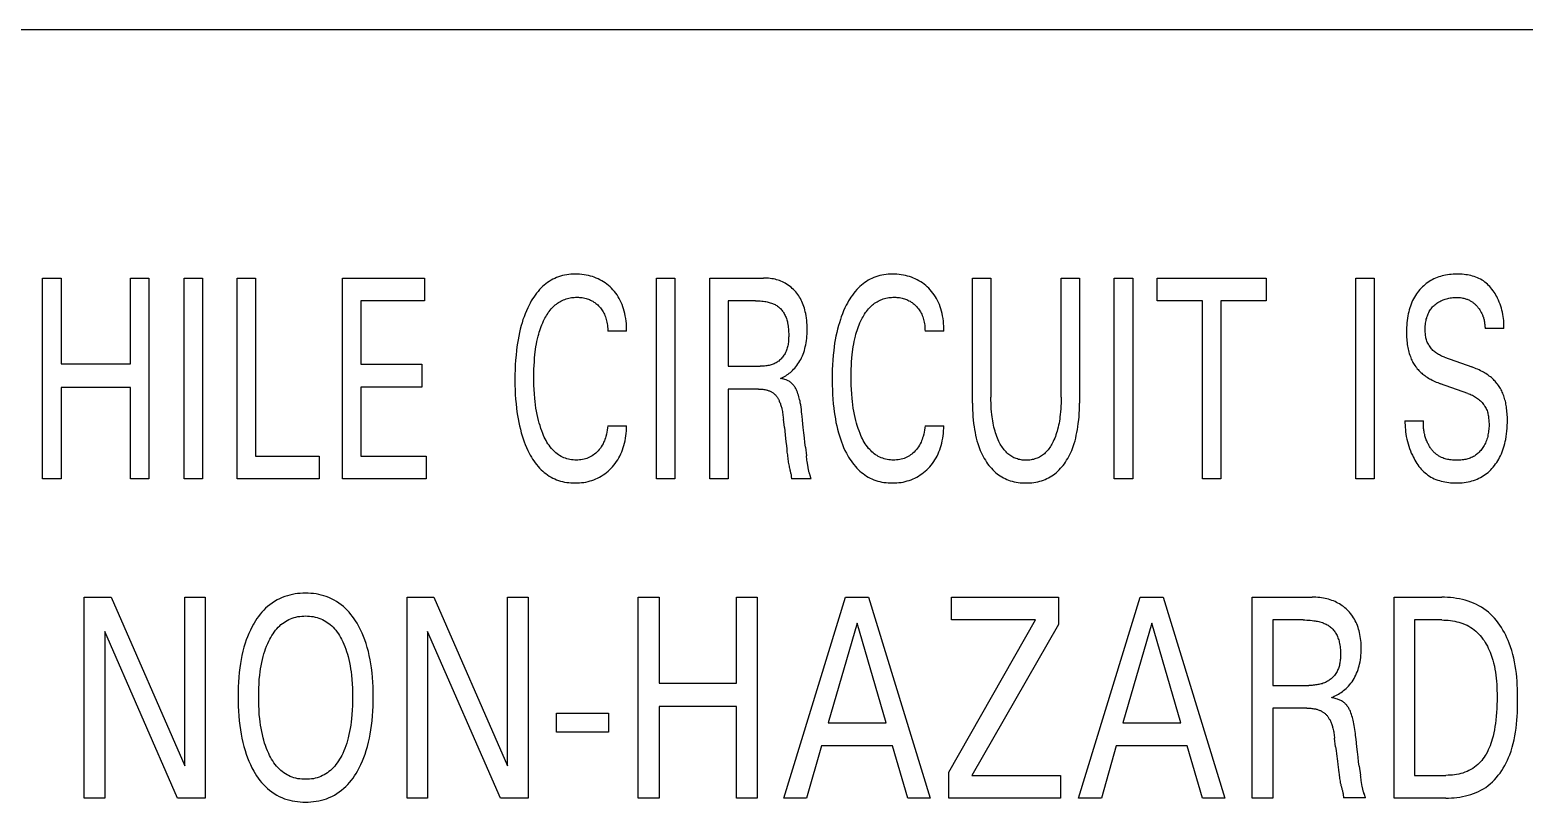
# Model space of a CAD drawing. Extents: x 0 to 420, y 0 to 297.
# Drawn here: x 175.11 to 187.74, y 223.99 to 230.53 of the extents above; entities that cross this region are included whole.
import ezdxf

# ---------------------------------------------------------------- set-up
doc = ezdxf.new("R2010")
doc.units = 0
doc.header["$LTSCALE"] = 23.1
doc.layers.add('10000_FRONT', color=7, linetype='CONTINUOUS')

msp = doc.modelspace()

# ---------------------------------------------------------------- linework, layer by layer
at = {"layer": '10000_FRONT', "color": 7, "linetype": 'CONTINUOUS'}
for p, q in [((194.189, 230.526), (89.189, 230.526)), ((175.215, 226.726), (175.215, 228.426)), ((175.215, 228.426), (175.371, 228.426)), ((175.371, 228.426), (175.371, 227.699)), ((175.958, 227.699), (175.958, 228.426)), ((175.958, 228.426), (176.113, 228.426)), ((176.113, 228.426), (176.113, 226.726)), ((176.411, 226.726), (176.411, 228.426)), ((176.411, 228.426), (176.567, 228.426)), ((176.567, 228.426), (176.567, 226.726)), ((176.861, 226.726), (176.861, 228.426)), ((176.861, 228.426), (177.016, 228.426)), ((177.016, 228.426), (177.016, 226.918)), ((177.749, 226.726), (177.749, 228.426)), ((177.749, 228.426), (178.443, 228.426)), ((178.443, 228.426), (178.443, 228.233)), ((180.404, 226.726), (180.404, 228.426)), ((180.404, 228.426), (180.56, 228.426)), ((180.56, 228.426), (180.56, 226.726)), ((180.855, 226.726), (180.855, 228.426)), ((180.855, 228.426), (181.309, 228.426)), ((183.077, 227.367), (183.077, 228.426)), ((183.077, 228.426), (183.232, 228.426)), ((183.232, 228.426), (183.232, 227.417)), ((183.826, 227.417), (183.826, 228.426)), ((183.826, 228.426), (183.981, 228.426)), ((183.981, 228.426), (183.981, 227.367)), ((184.275, 226.726), (184.275, 228.426)), ((184.275, 228.426), (184.431, 228.426)), ((184.431, 228.426), (184.431, 226.726)), ((184.638, 228.233), (184.638, 228.426)), ((184.638, 228.426), (185.558, 228.426)), ((185.558, 228.426), (185.558, 228.233)), ((186.317, 226.726), (186.317, 228.426)), ((186.317, 228.426), (186.473, 228.426)), ((186.473, 228.426), (186.473, 226.726)), ((177.904, 228.233), (177.904, 227.697)), ((178.443, 228.233), (177.904, 228.233)), ((181.011, 228.233), (181.011, 227.68)), ((181.241, 228.233), (181.011, 228.233)), ((185.02, 228.233), (184.638, 228.233)), ((185.02, 226.726), (185.02, 228.233)), ((185.176, 228.233), (185.176, 226.726)), ((185.558, 228.233), (185.176, 228.233)), ((180.152, 227.975), (179.992, 227.975)), ((182.834, 227.975), (182.675, 227.975)), ((187.568, 228), (187.41, 228)), ((175.371, 227.699), (175.958, 227.699)), ((177.904, 227.697), (178.422, 227.697)), ((178.422, 227.697), (178.422, 227.504)), ((181.011, 227.68), (181.282, 227.68)), ((187.068, 227.756), (187.297, 227.674)), ((187.263, 227.45), (187.034, 227.532)), ((175.371, 227.501), (175.371, 226.726)), ((175.958, 227.501), (175.371, 227.501)), ((175.958, 226.726), (175.958, 227.501)), ((177.904, 227.504), (177.904, 226.918)), ((178.422, 227.504), (177.904, 227.504)), ((181.011, 227.487), (181.011, 226.726)), ((181.268, 227.487), (181.011, 227.487)), ((179.992, 227.176), (180.152, 227.176)), ((181.486, 227.16), (181.478, 227.232)), ((182.675, 227.176), (182.834, 227.176)), ((186.732, 227.218), (186.889, 227.218)), ((177.016, 226.918), (177.554, 226.918)), ((177.554, 226.918), (177.554, 226.726)), ((177.904, 226.918), (178.457, 226.918)), ((178.457, 226.918), (178.457, 226.726)), ((181.664, 226.995), (181.673, 226.921)), ((181.687, 226.825), (181.679, 226.875)), ((175.371, 226.726), (175.215, 226.726)), ((176.113, 226.726), (175.958, 226.726)), ((176.567, 226.726), (176.411, 226.726)), ((177.554, 226.726), (176.861, 226.726)), ((178.457, 226.726), (177.749, 226.726)), ((180.56, 226.726), (180.404, 226.726)), ((181.011, 226.726), (180.855, 226.726)), ((181.711, 226.727), (181.545, 226.727)), ((184.431, 226.726), (184.275, 226.726)), ((185.176, 226.726), (185.02, 226.726)), ((186.473, 226.726), (186.317, 226.726)), ((175.567, 224.026), (175.567, 225.726)), ((175.567, 225.726), (175.794, 225.726)), ((175.794, 225.726), (176.416, 224.3)), ((176.416, 224.3), (176.416, 225.726)), ((176.416, 225.726), (176.59, 225.726)), ((176.59, 225.726), (176.59, 224.026)), ((178.297, 224.026), (178.297, 225.726)), ((178.297, 225.726), (178.523, 225.726)), ((178.523, 225.726), (179.146, 224.3)), ((179.146, 224.3), (179.146, 225.726)), ((179.146, 225.726), (179.32, 225.726)), ((179.32, 225.726), (179.32, 224.026)), ((180.251, 224.026), (180.251, 225.726)), ((180.251, 225.726), (180.426, 225.726)), ((180.426, 225.726), (180.426, 224.999)), ((181.082, 224.999), (181.082, 225.726)), ((181.082, 225.726), (181.257, 225.726)), ((181.257, 225.726), (181.257, 224.026)), ((181.481, 224.026), (182.004, 225.726)), ((182.004, 225.726), (182.196, 225.726)), ((182.196, 225.726), (182.719, 224.026)), ((182.898, 225.533), (182.898, 225.726)), ((182.898, 225.726), (183.804, 225.726)), ((183.804, 225.726), (183.804, 225.495)), ((183.972, 224.026), (184.495, 225.726)), ((184.495, 225.726), (184.687, 225.726)), ((184.687, 225.726), (185.21, 224.026)), ((185.441, 224.026), (185.441, 225.726)), ((185.441, 225.726), (185.948, 225.726)), ((186.64, 224.026), (186.64, 225.726)), ((186.64, 225.726), (187.044, 225.726)), ((182.101, 225.506), (181.857, 224.662)), ((182.346, 224.662), (182.101, 225.506)), ((182.877, 224.244), (183.61, 225.533)), ((183.61, 225.533), (182.898, 225.533)), ((183.804, 225.495), (183.072, 224.218)), ((184.592, 225.506), (184.348, 224.662)), ((184.837, 224.662), (184.592, 225.506)), ((185.615, 225.533), (185.615, 224.98)), ((185.873, 225.533), (185.615, 225.533)), ((186.814, 225.533), (186.814, 224.218)), ((187.044, 225.533), (186.814, 225.533)), ((175.74, 225.435), (175.74, 224.026)), ((176.356, 224.026), (175.74, 225.435)), ((178.47, 225.435), (178.47, 224.026)), ((179.085, 224.026), (178.47, 225.435)), ((180.426, 224.999), (181.082, 224.999)), ((185.615, 224.98), (185.919, 224.98)), ((179.559, 224.585), (179.559, 224.745)), ((179.559, 224.745), (179.998, 224.745)), ((179.998, 224.745), (179.998, 224.585)), ((180.426, 224.801), (180.426, 224.026)), ((181.082, 224.801), (180.426, 224.801)), ((181.082, 224.026), (181.082, 224.801)), ((185.615, 224.787), (185.615, 224.026)), ((185.902, 224.787), (185.615, 224.787)), ((181.857, 224.662), (182.346, 224.662)), ((184.348, 224.662), (184.837, 224.662)), ((179.998, 224.585), (179.559, 224.585)), ((186.146, 224.46), (186.138, 224.532)), ((181.801, 224.469), (181.674, 224.026)), ((182.401, 224.469), (181.801, 224.469)), ((182.529, 224.026), (182.401, 224.469)), ((184.292, 224.469), (184.166, 224.026)), ((184.892, 224.469), (184.292, 224.469)), ((185.02, 224.026), (184.892, 224.469)), ((182.877, 224.026), (182.877, 224.244)), ((186.161, 224.339), (186.165, 224.309)), ((186.346, 224.295), (186.356, 224.221)), ((183.072, 224.218), (183.821, 224.218)), ((183.821, 224.218), (183.821, 224.026)), ((186.814, 224.218), (187.079, 224.218)), ((175.74, 224.026), (175.567, 224.026)), ((176.59, 224.026), (176.356, 224.026)), ((178.47, 224.026), (178.297, 224.026)), ((179.32, 224.026), (179.085, 224.026)), ((180.426, 224.026), (180.251, 224.026)), ((181.257, 224.026), (181.082, 224.026)), ((181.674, 224.026), (181.481, 224.026)), ((182.719, 224.026), (182.529, 224.026)), ((183.821, 224.026), (182.877, 224.026)), ((184.166, 224.026), (183.972, 224.026)), ((185.21, 224.026), (185.02, 224.026)), ((185.615, 224.026), (185.441, 224.026)), ((186.398, 224.027), (186.213, 224.027)), ((187.078, 224.026), (186.64, 224.026))]:
    msp.add_line(p, q, dxfattribs=at)
for points in [[(180.152, 227.975), (180.152, 227.997), (180.151, 228.018), (180.15, 228.04), (180.148, 228.062), (180.145, 228.084), (180.141, 228.106), (180.137, 228.127), (180.132, 228.146), (180.127, 228.164), (180.121, 228.183), (180.114, 228.201), (180.107, 228.219), (180.099, 228.236), (180.09, 228.253), (180.081, 228.268), (180.071, 228.284), (180.06, 228.298), (180.049, 228.313), (180.037, 228.326), (180.025, 228.339), (180.012, 228.352), (179.999, 228.364), (179.985, 228.374), (179.971, 228.385), (179.957, 228.394), (179.942, 228.403), (179.927, 228.412), (179.911, 228.419), (179.895, 228.426), (179.879, 228.433), (179.863, 228.438), (179.846, 228.443), (179.829, 228.447), (179.81, 228.451), (179.792, 228.454), (179.773, 228.457), (179.755, 228.458), (179.736, 228.459), (179.717, 228.459), (179.699, 228.459), (179.681, 228.458), (179.664, 228.456), (179.646, 228.454), (179.628, 228.45), (179.611, 228.447), (179.593, 228.442), (179.576, 228.436), (179.56, 228.43), (179.544, 228.423), (179.528, 228.415), (179.513, 228.407), (179.498, 228.398), (179.483, 228.388), (179.469, 228.377), (179.456, 228.366), (179.442, 228.355), (179.43, 228.343), (179.416, 228.328), (179.403, 228.313), (179.39, 228.298), (179.379, 228.282), (179.367, 228.265), (179.357, 228.249), (179.346, 228.232), (179.337, 228.214), (179.327, 228.197), (179.316, 228.173), (179.305, 228.148), (179.295, 228.124), (179.285, 228.099), (179.276, 228.074), (179.268, 228.048), (179.261, 228.023), (179.253, 227.993), (179.246, 227.964), (179.24, 227.934), (179.234, 227.904), (179.229, 227.874), (179.225, 227.844), (179.221, 227.813), (179.217, 227.772), (179.213, 227.732), (179.211, 227.691), (179.209, 227.65), (179.208, 227.609), (179.208, 227.568), (179.208, 227.519)], [(181.453, 227.576), (181.465, 227.581), (181.476, 227.587), (181.486, 227.593), (181.497, 227.599), (181.507, 227.606), (181.518, 227.613), (181.527, 227.62), (181.537, 227.628), (181.546, 227.636), (181.555, 227.645), (181.564, 227.654), (181.573, 227.663), (181.583, 227.674), (181.592, 227.686), (181.601, 227.699), (181.609, 227.712), (181.617, 227.725), (181.625, 227.738), (181.632, 227.752), (181.638, 227.767), (181.644, 227.782), (181.65, 227.797), (181.655, 227.813), (181.659, 227.829), (181.663, 227.844), (181.667, 227.86), (181.67, 227.879), (181.673, 227.897), (181.675, 227.915), (181.677, 227.934), (181.678, 227.952), (181.678, 227.971), (181.679, 227.989), (181.678, 228.009), (181.678, 228.029), (181.676, 228.049), (181.675, 228.068), (181.672, 228.088), (181.669, 228.107), (181.666, 228.127), (181.663, 228.141), (181.659, 228.156), (181.655, 228.17), (181.65, 228.184), (181.646, 228.198), (181.64, 228.212), (181.634, 228.226), (181.628, 228.239), (181.621, 228.252), (181.614, 228.263), (181.607, 228.275), (181.599, 228.286), (181.591, 228.297), (181.582, 228.308), (181.573, 228.318), (181.564, 228.328), (181.553, 228.338), (181.542, 228.348), (181.53, 228.358), (181.518, 228.366), (181.505, 228.375), (181.492, 228.382), (181.481, 228.388), (181.469, 228.394), (181.457, 228.399), (181.445, 228.404), (181.432, 228.408), (181.42, 228.411), (181.407, 228.415), (181.393, 228.418), (181.379, 228.42), (181.365, 228.422), (181.351, 228.424), (181.337, 228.425), (181.323, 228.425), (181.309, 228.426)], [(182.834, 227.975), (182.834, 227.997), (182.833, 228.018), (182.832, 228.04), (182.83, 228.062), (182.827, 228.084), (182.823, 228.106), (182.819, 228.127), (182.814, 228.146), (182.809, 228.164), (182.803, 228.183), (182.796, 228.201), (182.789, 228.219), (182.781, 228.236), (182.772, 228.253), (182.763, 228.268), (182.753, 228.284), (182.742, 228.298), (182.731, 228.313), (182.719, 228.326), (182.707, 228.339), (182.694, 228.352), (182.681, 228.364), (182.667, 228.374), (182.654, 228.385), (182.639, 228.394), (182.624, 228.403), (182.609, 228.412), (182.593, 228.419), (182.577, 228.426), (182.561, 228.433), (182.545, 228.438), (182.528, 228.443), (182.511, 228.447), (182.493, 228.451), (182.474, 228.454), (182.456, 228.457), (182.437, 228.458), (182.418, 228.459), (182.399, 228.459), (182.381, 228.459), (182.364, 228.458), (182.346, 228.456), (182.328, 228.454), (182.31, 228.45), (182.293, 228.447), (182.276, 228.442), (182.259, 228.436), (182.242, 228.43), (182.226, 228.423), (182.21, 228.415), (182.195, 228.407), (182.18, 228.398), (182.165, 228.388), (182.151, 228.377), (182.138, 228.366), (182.125, 228.355), (182.112, 228.343), (182.098, 228.328), (182.085, 228.313), (182.073, 228.298), (182.061, 228.282), (182.049, 228.265), (182.039, 228.249), (182.028, 228.232), (182.019, 228.214), (182.009, 228.197), (181.998, 228.173), (181.987, 228.148), (181.977, 228.124), (181.967, 228.099), (181.959, 228.074), (181.951, 228.048), (181.943, 228.023), (181.935, 227.993), (181.928, 227.964), (181.922, 227.934), (181.916, 227.904), (181.911, 227.874), (181.907, 227.844), (181.903, 227.813), (181.899, 227.772), (181.896, 227.732), (181.893, 227.691), (181.891, 227.65), (181.89, 227.609), (181.89, 227.568), (181.89, 227.519)], [(187.568, 228), (187.569, 228.016), (187.569, 228.033), (187.568, 228.05), (187.567, 228.067), (187.565, 228.084), (187.563, 228.101), (187.56, 228.118), (187.557, 228.136), (187.552, 228.153), (187.548, 228.171), (187.542, 228.188), (187.537, 228.205), (187.53, 228.222), (187.523, 228.239), (187.515, 228.255), (187.509, 228.269), (187.501, 228.282), (187.494, 228.295), (187.486, 228.307), (187.477, 228.319), (187.468, 228.331), (187.459, 228.342), (187.45, 228.353), (187.44, 228.364), (187.429, 228.374), (187.418, 228.383), (187.407, 228.392), (187.396, 228.401), (187.384, 228.408), (187.371, 228.415), (187.358, 228.422), (187.345, 228.428), (187.332, 228.433), (187.318, 228.438), (187.304, 228.442), (187.29, 228.446), (187.275, 228.449), (187.261, 228.452), (187.246, 228.454), (187.232, 228.456), (187.217, 228.458), (187.202, 228.458), (187.187, 228.459), (187.173, 228.459), (187.156, 228.459), (187.14, 228.458), (187.124, 228.457), (187.108, 228.456), (187.092, 228.453), (187.076, 228.451), (187.061, 228.447), (187.046, 228.444), (187.032, 228.44), (187.018, 228.435), (187.004, 228.43), (186.99, 228.424), (186.976, 228.418), (186.963, 228.411), (186.95, 228.404), (186.937, 228.396), (186.925, 228.388), (186.913, 228.379), (186.902, 228.37), (186.891, 228.361), (186.88, 228.351), (186.869, 228.34), (186.858, 228.328), (186.848, 228.316), (186.838, 228.304), (186.829, 228.291), (186.821, 228.278), (186.812, 228.265), (186.805, 228.251), (186.797, 228.236), (186.79, 228.221), (186.784, 228.205), (186.778, 228.189), (186.773, 228.173), (186.768, 228.157), (186.764, 228.14), (186.76, 228.124), (186.756, 228.105), (186.753, 228.085), (186.75, 228.066), (186.748, 228.047), (186.747, 228.027), (186.746, 228.008), (186.745, 227.988), (186.745, 227.969)], [(179.377, 227.778), (179.379, 227.8), (179.382, 227.823), (179.386, 227.845), (179.39, 227.868), (179.394, 227.89), (179.399, 227.912), (179.404, 227.934), (179.409, 227.95), (179.413, 227.967), (179.419, 227.983), (179.424, 227.999), (179.43, 228.016), (179.436, 228.031), (179.443, 228.047), (179.45, 228.063), (179.456, 228.075), (179.462, 228.087), (179.468, 228.099), (179.475, 228.11), (179.482, 228.121), (179.49, 228.133), (179.498, 228.143), (179.506, 228.154), (179.514, 228.164), (179.523, 228.174), (179.532, 228.182), (179.54, 228.19), (179.549, 228.198), (179.558, 228.205), (179.567, 228.212), (179.577, 228.219), (179.587, 228.225), (179.597, 228.231), (179.607, 228.236), (179.618, 228.241), (179.629, 228.245), (179.64, 228.249), (179.651, 228.252), (179.663, 228.255), (179.674, 228.258), (179.686, 228.26), (179.698, 228.261), (179.71, 228.262), (179.721, 228.263), (179.733, 228.263), (179.744, 228.263), (179.755, 228.262), (179.766, 228.261), (179.777, 228.26), (179.788, 228.258), (179.799, 228.256), (179.809, 228.253), (179.819, 228.25), (179.829, 228.247), (179.838, 228.243), (179.848, 228.239), (179.857, 228.234), (179.866, 228.229), (179.875, 228.223), (179.884, 228.218), (179.892, 228.211), (179.9, 228.205), (179.908, 228.198), (179.915, 228.19), (179.923, 228.182), (179.93, 228.174), (179.937, 228.166), (179.943, 228.157), (179.949, 228.148), (179.955, 228.139), (179.96, 228.129), (179.965, 228.119), (179.969, 228.108), (179.973, 228.097), (179.977, 228.087), (179.98, 228.076), (179.983, 228.065), (179.986, 228.052), (179.988, 228.039), (179.99, 228.026), (179.991, 228.013), (179.992, 228), (179.992, 227.988), (179.992, 227.975)], [(181.241, 228.233), (181.254, 228.233), (181.268, 228.232), (181.281, 228.232), (181.294, 228.23), (181.307, 228.229), (181.32, 228.227), (181.33, 228.226), (181.339, 228.224), (181.348, 228.222), (181.358, 228.22), (181.367, 228.217), (181.376, 228.214), (181.385, 228.211), (181.392, 228.208), (181.4, 228.204), (181.407, 228.201), (181.414, 228.197), (181.421, 228.193), (181.428, 228.188), (181.435, 228.183), (181.441, 228.178), (181.448, 228.172), (181.454, 228.167), (181.459, 228.16), (181.465, 228.154), (181.47, 228.147), (181.475, 228.14), (181.479, 228.133), (181.484, 228.126), (181.488, 228.118), (181.492, 228.109), (181.496, 228.1), (181.5, 228.092), (181.503, 228.083), (181.506, 228.073), (181.509, 228.064), (181.511, 228.055), (181.513, 228.046), (181.515, 228.033), (181.518, 228.02), (181.519, 228.007), (181.521, 227.995), (181.522, 227.982), (181.522, 227.969), (181.523, 227.956), (181.523, 227.942), (181.523, 227.932), (181.522, 227.922), (181.522, 227.912), (181.522, 227.902), (181.521, 227.892), (181.52, 227.882), (181.518, 227.872), (181.517, 227.863), (181.515, 227.853), (181.513, 227.843), (181.51, 227.834), (181.507, 227.824), (181.504, 227.815), (181.5, 227.806), (181.496, 227.796), (181.492, 227.788), (181.487, 227.78), (181.482, 227.772), (181.477, 227.765), (181.471, 227.757), (181.465, 227.75), (181.459, 227.743), (181.453, 227.737), (181.446, 227.73), (181.439, 227.724), (181.431, 227.719), (181.424, 227.714), (181.416, 227.709), (181.408, 227.705), (181.4, 227.701), (181.391, 227.697), (181.382, 227.694), (181.374, 227.691), (181.365, 227.689), (181.356, 227.687), (181.347, 227.685), (181.337, 227.683), (181.328, 227.682), (181.319, 227.681), (181.31, 227.681), (181.301, 227.68), (181.291, 227.68), (181.282, 227.68)], [(182.059, 227.778), (182.062, 227.8), (182.065, 227.823), (182.068, 227.845), (182.072, 227.868), (182.076, 227.89), (182.081, 227.912), (182.086, 227.934), (182.091, 227.95), (182.096, 227.967), (182.101, 227.983), (182.106, 227.999), (182.112, 228.016), (182.118, 228.031), (182.125, 228.047), (182.132, 228.063), (182.138, 228.075), (182.144, 228.087), (182.151, 228.099), (182.157, 228.11), (182.164, 228.121), (182.172, 228.133), (182.18, 228.143), (182.188, 228.154), (182.197, 228.164), (182.206, 228.174), (182.214, 228.182), (182.222, 228.19), (182.231, 228.198), (182.24, 228.205), (182.249, 228.212), (182.259, 228.219), (182.269, 228.225), (182.279, 228.231), (182.289, 228.236), (182.3, 228.241), (182.311, 228.245), (182.322, 228.249), (182.333, 228.252), (182.345, 228.255), (182.357, 228.258), (182.368, 228.26), (182.38, 228.261), (182.392, 228.262), (182.404, 228.263), (182.415, 228.263), (182.427, 228.263), (182.438, 228.262), (182.449, 228.261), (182.459, 228.26), (182.47, 228.258), (182.481, 228.256), (182.491, 228.253), (182.501, 228.25), (182.511, 228.247), (182.521, 228.243), (182.53, 228.239), (182.539, 228.234), (182.548, 228.229), (182.557, 228.223), (182.566, 228.218), (182.574, 228.211), (182.582, 228.205), (182.59, 228.198), (182.598, 228.19), (182.605, 228.182), (182.612, 228.174), (182.619, 228.166), (182.625, 228.157), (182.631, 228.148), (182.637, 228.139), (182.642, 228.129), (182.647, 228.119), (182.652, 228.108), (182.656, 228.097), (182.659, 228.087), (182.662, 228.076), (182.665, 228.065), (182.668, 228.052), (182.67, 228.039), (182.672, 228.026), (182.673, 228.013), (182.674, 228), (182.674, 227.988), (182.675, 227.975)], [(187.068, 227.756), (187.059, 227.759), (187.05, 227.763), (187.041, 227.766), (187.032, 227.771), (187.024, 227.775), (187.015, 227.78), (187.007, 227.785), (186.999, 227.79), (186.991, 227.795), (186.984, 227.801), (186.976, 227.807), (186.969, 227.814), (186.963, 227.821), (186.956, 227.828), (186.95, 227.835), (186.945, 227.843), (186.939, 227.851), (186.934, 227.859), (186.93, 227.867), (186.925, 227.876), (186.921, 227.884), (186.918, 227.893), (186.915, 227.902), (186.912, 227.911), (186.91, 227.92), (186.908, 227.929), (186.907, 227.939), (186.906, 227.948), (186.905, 227.957), (186.904, 227.967), (186.903, 227.976), (186.903, 227.986), (186.903, 227.997), (186.904, 228.009), (186.904, 228.02), (186.905, 228.032), (186.907, 228.043), (186.908, 228.055), (186.911, 228.066), (186.913, 228.077), (186.916, 228.087), (186.918, 228.096), (186.922, 228.106), (186.925, 228.115), (186.929, 228.124), (186.933, 228.133), (186.938, 228.142), (186.943, 228.151), (186.948, 228.159), (186.954, 228.166), (186.959, 228.174), (186.965, 228.181), (186.972, 228.187), (186.979, 228.194), (186.986, 228.2), (186.993, 228.206), (187.001, 228.212), (187.009, 228.218), (187.017, 228.223), (187.026, 228.228), (187.035, 228.233), (187.044, 228.237), (187.054, 228.241), (187.063, 228.245), (187.073, 228.248), (187.084, 228.251), (187.094, 228.253), (187.104, 228.256), (187.115, 228.258), (187.127, 228.259), (187.138, 228.26), (187.15, 228.261), (187.161, 228.262), (187.173, 228.262), (187.183, 228.261), (187.192, 228.261), (187.202, 228.26), (187.212, 228.259), (187.221, 228.257), (187.231, 228.255), (187.238, 228.253), (187.245, 228.251), (187.253, 228.248)], [(187.253, 228.248), (187.259, 228.246), (187.265, 228.243), (187.271, 228.241), (187.277, 228.238), (187.283, 228.234), (187.289, 228.231), (187.294, 228.228), (187.3, 228.224), (187.305, 228.221), (187.31, 228.217), (187.315, 228.213), (187.32, 228.209), (187.325, 228.205), (187.329, 228.2), (187.334, 228.195), (187.339, 228.19), (187.344, 228.185), (187.348, 228.18), (187.352, 228.175), (187.357, 228.169), (187.361, 228.164), (187.364, 228.158), (187.368, 228.152), (187.372, 228.146), (187.375, 228.14), (187.378, 228.134), (187.382, 228.127), (187.385, 228.121), (187.387, 228.114), (187.39, 228.107), (187.392, 228.101), (187.395, 228.094), (187.397, 228.087), (187.399, 228.08), (187.401, 228.072), (187.402, 228.064), (187.404, 228.056), (187.405, 228.048), (187.406, 228.04), (187.408, 228.032), (187.408, 228.024), (187.409, 228.016), (187.41, 228.008), (187.41, 228)], [(186.745, 227.969), (186.745, 227.954), (186.746, 227.939), (186.746, 227.924), (186.747, 227.909), (186.748, 227.895), (186.75, 227.88), (186.752, 227.865), (186.754, 227.85), (186.757, 227.837), (186.759, 227.825), (186.762, 227.812), (186.766, 227.799), (186.769, 227.787), (186.773, 227.774), (186.778, 227.762), (186.782, 227.75), (186.786, 227.74), (186.791, 227.731), (186.795, 227.721), (186.8, 227.712), (186.805, 227.703), (186.811, 227.694), (186.817, 227.685), (186.823, 227.676), (186.829, 227.668), (186.836, 227.659), (186.843, 227.651), (186.85, 227.643), (186.858, 227.636), (186.866, 227.628), (186.874, 227.621), (186.882, 227.614), (186.891, 227.607), (186.9, 227.6), (186.91, 227.593), (186.92, 227.587), (186.93, 227.58), (186.94, 227.574), (186.95, 227.569), (186.962, 227.563), (186.973, 227.557), (186.985, 227.551), (186.997, 227.546), (187.009, 227.541), (187.022, 227.536), (187.034, 227.532)], [(179.992, 227.176), (179.991, 227.158), (179.988, 227.14), (179.985, 227.122), (179.981, 227.104), (179.977, 227.086), (179.973, 227.073), (179.969, 227.06), (179.964, 227.048), (179.958, 227.036), (179.953, 227.024), (179.946, 227.012), (179.938, 226.999), (179.93, 226.987), (179.921, 226.975), (179.911, 226.964), (179.9, 226.953), (179.891, 226.945), (179.881, 226.937), (179.871, 226.929), (179.861, 226.922), (179.85, 226.916), (179.839, 226.91), (179.827, 226.905), (179.816, 226.9), (179.804, 226.897), (179.792, 226.893), (179.779, 226.89), (179.766, 226.888), (179.753, 226.887), (179.739, 226.886), (179.726, 226.886), (179.713, 226.886), (179.699, 226.887), (179.686, 226.889), (179.673, 226.891), (179.66, 226.893), (179.647, 226.897), (179.635, 226.901), (179.622, 226.905), (179.61, 226.911), (179.598, 226.917), (179.586, 226.924), (179.575, 226.931), (179.564, 226.939), (179.554, 226.947), (179.544, 226.956), (179.534, 226.966), (179.525, 226.975), (179.516, 226.985), (179.506, 226.998), (179.496, 227.011), (179.487, 227.024), (179.479, 227.038), (179.471, 227.052), (179.464, 227.066), (179.456, 227.08), (179.45, 227.095), (179.444, 227.11), (179.435, 227.132), (179.427, 227.154), (179.42, 227.177), (179.413, 227.199), (179.407, 227.222), (179.401, 227.245), (179.396, 227.272), (179.391, 227.299), (179.386, 227.326), (179.382, 227.353), (179.379, 227.38), (179.376, 227.407), (179.373, 227.445), (179.371, 227.482), (179.369, 227.52), (179.368, 227.558), (179.368, 227.595), (179.368, 227.626), (179.369, 227.656), (179.37, 227.687), (179.372, 227.717), (179.374, 227.748), (179.377, 227.778)], [(182.675, 227.176), (182.673, 227.158), (182.67, 227.14), (182.667, 227.122), (182.664, 227.104), (182.659, 227.086), (182.655, 227.073), (182.651, 227.06), (182.646, 227.048), (182.641, 227.036), (182.635, 227.024), (182.628, 227.012), (182.62, 226.999), (182.612, 226.987), (182.603, 226.975), (182.593, 226.964), (182.583, 226.953), (182.573, 226.945), (182.563, 226.937), (182.553, 226.929), (182.543, 226.922), (182.532, 226.916), (182.521, 226.91), (182.509, 226.905), (182.498, 226.9), (182.486, 226.897), (182.474, 226.893), (182.461, 226.89), (182.448, 226.888), (182.435, 226.887), (182.421, 226.886), (182.408, 226.886), (182.395, 226.886), (182.382, 226.887), (182.368, 226.889), (182.355, 226.891), (182.342, 226.893), (182.329, 226.897), (182.317, 226.901), (182.304, 226.905), (182.292, 226.911), (182.28, 226.917), (182.269, 226.924), (182.257, 226.931), (182.246, 226.939), (182.236, 226.947), (182.226, 226.956), (182.216, 226.966), (182.207, 226.975), (182.198, 226.985), (182.188, 226.998), (182.178, 227.011), (182.169, 227.024), (182.161, 227.038), (182.153, 227.052), (182.146, 227.066), (182.139, 227.08), (182.132, 227.095), (182.126, 227.11), (182.117, 227.132), (182.109, 227.154), (182.102, 227.177), (182.095, 227.199), (182.089, 227.222), (182.084, 227.245), (182.078, 227.272), (182.073, 227.299), (182.068, 227.326), (182.064, 227.353), (182.061, 227.38), (182.058, 227.407), (182.055, 227.445), (182.053, 227.482), (182.051, 227.52), (182.05, 227.558), (182.05, 227.595), (182.05, 227.626), (182.051, 227.656), (182.052, 227.687), (182.054, 227.717), (182.056, 227.748), (182.059, 227.778)], [(187.598, 227.251), (187.597, 227.265), (187.596, 227.279), (187.595, 227.293), (187.594, 227.307), (187.592, 227.321), (187.59, 227.335), (187.588, 227.348), (187.586, 227.36), (187.584, 227.372), (187.581, 227.383), (187.578, 227.395), (187.575, 227.406), (187.571, 227.418), (187.567, 227.429), (187.563, 227.44), (187.559, 227.451), (187.554, 227.461), (187.55, 227.471), (187.545, 227.481), (187.54, 227.49), (187.534, 227.5), (187.528, 227.509), (187.522, 227.518), (187.516, 227.527), (187.509, 227.535), (187.502, 227.544), (187.495, 227.552), (187.487, 227.56), (187.48, 227.568), (187.472, 227.575), (187.463, 227.583), (187.455, 227.59), (187.445, 227.597), (187.436, 227.604), (187.426, 227.611), (187.416, 227.618), (187.405, 227.624), (187.395, 227.63), (187.384, 227.636), (187.372, 227.642), (187.36, 227.648), (187.347, 227.654), (187.335, 227.659), (187.322, 227.664), (187.31, 227.669), (187.297, 227.674)], [(179.208, 227.519), (179.209, 227.48), (179.211, 227.441), (179.214, 227.402), (179.217, 227.363), (179.221, 227.324), (179.225, 227.294), (179.229, 227.264), (179.234, 227.234), (179.24, 227.204), (179.246, 227.175), (179.254, 227.146), (179.261, 227.116), (179.269, 227.091), (179.277, 227.066), (179.286, 227.041), (179.295, 227.017), (179.305, 226.992), (179.316, 226.968), (179.328, 226.945), (179.337, 226.928), (179.347, 226.911), (179.357, 226.894), (179.368, 226.878), (179.379, 226.863), (179.391, 226.847), (179.404, 226.832), (179.417, 226.818), (179.43, 226.804), (179.443, 226.793), (179.456, 226.781), (179.47, 226.771), (179.484, 226.761), (179.498, 226.751), (179.513, 226.742), (179.528, 226.734), (179.544, 226.727), (179.56, 226.72), (179.577, 226.714), (179.594, 226.708), (179.611, 226.704), (179.628, 226.7), (179.646, 226.697), (179.664, 226.695), (179.681, 226.693), (179.699, 226.692), (179.717, 226.692), (179.736, 226.692), (179.754, 226.693), (179.772, 226.695), (179.79, 226.697), (179.808, 226.7), (179.826, 226.704), (179.843, 226.709), (179.859, 226.714), (179.876, 226.72), (179.892, 226.726), (179.907, 226.734), (179.923, 226.742), (179.938, 226.75), (179.953, 226.76), (179.967, 226.77), (179.981, 226.781), (179.995, 226.792), (180.008, 226.804), (180.021, 226.817), (180.033, 226.83), (180.045, 226.844), (180.056, 226.858), (180.067, 226.873), (180.077, 226.888), (180.086, 226.904), (180.095, 226.92), (180.103, 226.938), (180.111, 226.955), (180.118, 226.973), (180.124, 226.991), (180.129, 227.009), (180.134, 227.028), (180.139, 227.049), (180.143, 227.07), (180.146, 227.091), (180.148, 227.112), (180.15, 227.134), (180.152, 227.155), (180.152, 227.176)], [(181.646, 227.16), (181.64, 227.224), (181.637, 227.256), (181.634, 227.275), (181.632, 227.294), (181.63, 227.314), (181.627, 227.333), (181.624, 227.352), (181.62, 227.371), (181.618, 227.384), (181.615, 227.397), (181.612, 227.409), (181.609, 227.422), (181.605, 227.434), (181.601, 227.446), (181.597, 227.459), (181.594, 227.466), (181.591, 227.472), (181.588, 227.479), (181.585, 227.486), (181.582, 227.492), (181.578, 227.499), (181.574, 227.505), (181.57, 227.511), (181.566, 227.517), (181.56, 227.523), (181.555, 227.529), (181.549, 227.534), (181.543, 227.539), (181.537, 227.544), (181.531, 227.548), (181.525, 227.552), (181.519, 227.555), (181.513, 227.558), (181.506, 227.561), (181.5, 227.564), (181.49, 227.567), (181.481, 227.57), (181.472, 227.572), (181.463, 227.574), (181.453, 227.576)], [(181.89, 227.519), (181.892, 227.48), (181.893, 227.441), (181.896, 227.402), (181.899, 227.363), (181.903, 227.324), (181.907, 227.294), (181.912, 227.264), (181.917, 227.234), (181.922, 227.204), (181.929, 227.175), (181.936, 227.146), (181.943, 227.116), (181.951, 227.091), (181.959, 227.066), (181.968, 227.041), (181.977, 227.017), (181.987, 226.992), (181.998, 226.968), (182.01, 226.945), (182.019, 226.928), (182.029, 226.911), (182.039, 226.894), (182.05, 226.878), (182.061, 226.863), (182.073, 226.847), (182.086, 226.832), (182.099, 226.818), (182.112, 226.804), (182.125, 226.793), (182.138, 226.781), (182.152, 226.771), (182.166, 226.761), (182.18, 226.751), (182.195, 226.742), (182.211, 226.734), (182.226, 226.727), (182.242, 226.72), (182.259, 226.714), (182.276, 226.708), (182.293, 226.704), (182.31, 226.7), (182.328, 226.697), (182.346, 226.695), (182.364, 226.693), (182.381, 226.692), (182.399, 226.692), (182.418, 226.692), (182.436, 226.693), (182.454, 226.695), (182.472, 226.697), (182.49, 226.7), (182.508, 226.704), (182.525, 226.709), (182.541, 226.714), (182.558, 226.72), (182.574, 226.726), (182.589, 226.734), (182.605, 226.742), (182.62, 226.75), (182.635, 226.76), (182.649, 226.77), (182.663, 226.781), (182.677, 226.792), (182.69, 226.804), (182.703, 226.817), (182.715, 226.83), (182.727, 226.844), (182.738, 226.858), (182.749, 226.873), (182.759, 226.888), (182.768, 226.904), (182.777, 226.92), (182.785, 226.938), (182.793, 226.955), (182.8, 226.973), (182.806, 226.991), (182.811, 227.009), (182.816, 227.028), (182.821, 227.049), (182.825, 227.07), (182.828, 227.091), (182.831, 227.112), (182.832, 227.134), (182.834, 227.155), (182.834, 227.176)], [(181.268, 227.487), (181.275, 227.487), (181.283, 227.487), (181.29, 227.486), (181.298, 227.486), (181.305, 227.485), (181.313, 227.484), (181.32, 227.482), (181.328, 227.481), (181.333, 227.48), (181.339, 227.478), (181.344, 227.477), (181.35, 227.475), (181.355, 227.473), (181.361, 227.471), (181.366, 227.468), (181.371, 227.466), (181.376, 227.463), (181.381, 227.46), (181.386, 227.457), (181.39, 227.454), (181.394, 227.451), (181.398, 227.448), (181.403, 227.444), (181.406, 227.441), (181.41, 227.437), (181.414, 227.433), (181.417, 227.428), (181.421, 227.424), (181.424, 227.419), (181.427, 227.415), (181.43, 227.41), (181.433, 227.405), (181.436, 227.4), (181.438, 227.395), (181.441, 227.39), (181.443, 227.385), (181.446, 227.377), (181.449, 227.37), (181.452, 227.363), (181.454, 227.355), (181.457, 227.348), (181.459, 227.34), (181.461, 227.333), (181.463, 227.325), (181.465, 227.318), (181.467, 227.307), (181.469, 227.296), (181.471, 227.286), (181.473, 227.275), (181.474, 227.264), (181.476, 227.253), (181.477, 227.242), (181.478, 227.232)], [(183.826, 227.417), (183.825, 227.393), (183.825, 227.368), (183.824, 227.343), (183.822, 227.319), (183.82, 227.294), (183.818, 227.27), (183.816, 227.252), (183.814, 227.234), (183.811, 227.216), (183.808, 227.198), (183.804, 227.18), (183.8, 227.163), (183.796, 227.145), (183.792, 227.13), (183.787, 227.115), (183.782, 227.1), (183.777, 227.086), (183.771, 227.071), (183.765, 227.057), (183.759, 227.042), (183.753, 227.032), (183.748, 227.021), (183.742, 227.011), (183.736, 227.001), (183.729, 226.991), (183.722, 226.982), (183.715, 226.972), (183.707, 226.963), (183.699, 226.955), (183.692, 226.947), (183.684, 226.94), (183.676, 226.934), (183.668, 226.928), (183.659, 226.922), (183.651, 226.916), (183.642, 226.911), (183.632, 226.906), (183.623, 226.902), (183.613, 226.898), (183.603, 226.895), (183.593, 226.892), (183.582, 226.89), (183.572, 226.888), (183.561, 226.886), (183.551, 226.885), (183.54, 226.885), (183.529, 226.885), (183.519, 226.885), (183.508, 226.885), (183.497, 226.886), (183.487, 226.888), (183.476, 226.89), (183.466, 226.892), (183.456, 226.895), (183.446, 226.898), (183.436, 226.902), (183.427, 226.906), (183.417, 226.911), (183.408, 226.916), (183.4, 226.922), (183.391, 226.928), (183.383, 226.934), (183.375, 226.94), (183.367, 226.947), (183.36, 226.955), (183.352, 226.963), (183.344, 226.972), (183.337, 226.982), (183.33, 226.991), (183.323, 227.001), (183.317, 227.011), (183.311, 227.021), (183.305, 227.032), (183.3, 227.042), (183.293, 227.057), (183.287, 227.071), (183.281, 227.086), (183.276, 227.101), (183.271, 227.115), (183.267, 227.13), (183.262, 227.146), (183.258, 227.163), (183.254, 227.181), (183.25, 227.199), (183.247, 227.217), (183.244, 227.235), (183.242, 227.253), (183.24, 227.271), (183.237, 227.295), (183.235, 227.319), (183.234, 227.344), (183.233, 227.368), (183.232, 227.393), (183.232, 227.417)], [(187.263, 227.45), (187.273, 227.446), (187.283, 227.442), (187.292, 227.438), (187.302, 227.434), (187.311, 227.429), (187.32, 227.424), (187.329, 227.419), (187.338, 227.413), (187.346, 227.407), (187.355, 227.401), (187.363, 227.394), (187.37, 227.388), (187.377, 227.38), (187.384, 227.373), (187.391, 227.365), (187.397, 227.357), (187.403, 227.349), (187.409, 227.34), (187.414, 227.332), (187.418, 227.323), (187.422, 227.314), (187.426, 227.305), (187.429, 227.295), (187.432, 227.286), (187.434, 227.276), (187.436, 227.267), (187.438, 227.257), (187.439, 227.247), (187.44, 227.237), (187.441, 227.227), (187.442, 227.217), (187.442, 227.207), (187.443, 227.195), (187.443, 227.183), (187.443, 227.17), (187.442, 227.158), (187.441, 227.146), (187.44, 227.134), (187.438, 227.122), (187.437, 227.11), (187.434, 227.098), (187.432, 227.086), (187.429, 227.074), (187.425, 227.062), (187.421, 227.051), (187.417, 227.039), (187.412, 227.028), (187.407, 227.019), (187.402, 227.01), (187.397, 227.001), (187.391, 226.992), (187.386, 226.984), (187.379, 226.975), (187.373, 226.967), (187.366, 226.96), (187.359, 226.952), (187.352, 226.945), (187.344, 226.938), (187.336, 226.932), (187.328, 226.926), (187.319, 226.92), (187.311, 226.916), (187.302, 226.911), (187.293, 226.907), (187.284, 226.903), (187.275, 226.9), (187.265, 226.897), (187.256, 226.894), (187.246, 226.892), (187.236, 226.89), (187.226, 226.888), (187.216, 226.887), (187.206, 226.886), (187.196, 226.885), (187.186, 226.885), (187.176, 226.885), (187.165, 226.885), (187.155, 226.885), (187.144, 226.885), (187.133, 226.886), (187.123, 226.887), (187.112, 226.888), (187.102, 226.89), (187.092, 226.892), (187.081, 226.894), (187.071, 226.897), (187.061, 226.9), (187.052, 226.904), (187.042, 226.908)], [(183.077, 227.367), (183.077, 227.338), (183.077, 227.31), (183.079, 227.281), (183.08, 227.253), (183.083, 227.225), (183.086, 227.196), (183.09, 227.168), (183.093, 227.144), (183.098, 227.12), (183.103, 227.096), (183.108, 227.072), (183.114, 227.049), (183.121, 227.025), (183.129, 227.002), (183.135, 226.985), (183.142, 226.967), (183.15, 226.95), (183.158, 226.933), (183.166, 226.916), (183.175, 226.9), (183.185, 226.884), (183.195, 226.868), (183.204, 226.855), (183.214, 226.841), (183.225, 226.828), (183.236, 226.816), (183.247, 226.804), (183.259, 226.792), (183.271, 226.781), (183.284, 226.77), (183.297, 226.761), (183.31, 226.752), (183.324, 226.744), (183.337, 226.736), (183.352, 226.729), (183.366, 226.722), (183.381, 226.717), (183.396, 226.711), (183.412, 226.707), (183.428, 226.703), (183.445, 226.699), (183.461, 226.696), (183.478, 226.694), (183.495, 226.693), (183.512, 226.692), (183.529, 226.692), (183.545, 226.692), (183.562, 226.693), (183.579, 226.694), (183.596, 226.696), (183.612, 226.699), (183.629, 226.703), (183.645, 226.707), (183.661, 226.711), (183.676, 226.717), (183.691, 226.722), (183.705, 226.729), (183.72, 226.736), (183.733, 226.744), (183.747, 226.752), (183.76, 226.761), (183.773, 226.77), (183.786, 226.781), (183.798, 226.792), (183.81, 226.804), (183.821, 226.816), (183.832, 226.828), (183.843, 226.841), (183.853, 226.855), (183.862, 226.868), (183.872, 226.884), (183.882, 226.9), (183.891, 226.916), (183.899, 226.933), (183.907, 226.95), (183.915, 226.967), (183.922, 226.985), (183.928, 227.002), (183.936, 227.025), (183.943, 227.049), (183.949, 227.072), (183.954, 227.096), (183.959, 227.12), (183.964, 227.144), (183.967, 227.168), (183.971, 227.196), (183.974, 227.225), (183.977, 227.253), (183.978, 227.281), (183.98, 227.31), (183.98, 227.338), (183.981, 227.367)], [(181.486, 227.16), (181.489, 227.13), (181.492, 227.1), (181.499, 227.039)], [(181.664, 226.995), (181.66, 227.034), (181.655, 227.073), (181.651, 227.116), (181.646, 227.16)], [(186.732, 227.218), (186.732, 227.2), (186.733, 227.182), (186.734, 227.163), (186.736, 227.143), (186.738, 227.124), (186.741, 227.104), (186.744, 227.084), (186.749, 227.064), (186.753, 227.044), (186.759, 227.024), (186.765, 227.004), (186.771, 226.984), (186.778, 226.964), (186.786, 226.945), (186.795, 226.926), (186.801, 226.912), (186.809, 226.898), (186.816, 226.884), (186.824, 226.87), (186.833, 226.857), (186.842, 226.845), (186.851, 226.832), (186.86, 226.82), (186.87, 226.809), (186.881, 226.798), (186.892, 226.787), (186.903, 226.777), (186.915, 226.768), (186.927, 226.759), (186.939, 226.75), (186.952, 226.742), (186.966, 226.735), (186.98, 226.728), (186.994, 226.722), (187.009, 226.717), (187.024, 226.712), (187.039, 226.708), (187.055, 226.704), (187.07, 226.701), (187.086, 226.698), (187.102, 226.696), (187.118, 226.694), (187.134, 226.693), (187.15, 226.692), (187.165, 226.692), (187.183, 226.692), (187.2, 226.693), (187.217, 226.694), (187.233, 226.696), (187.25, 226.699), (187.267, 226.702), (187.283, 226.705), (187.298, 226.71), (187.313, 226.714), (187.328, 226.72), (187.342, 226.725), (187.356, 226.732), (187.37, 226.739), (187.384, 226.746), (187.397, 226.755), (187.41, 226.763), (187.422, 226.773), (187.435, 226.782), (187.446, 226.793), (187.457, 226.804), (187.468, 226.815), (187.479, 226.827), (187.489, 226.84), (187.499, 226.853), (187.508, 226.866), (187.517, 226.88), (187.525, 226.894), (187.533, 226.908), (187.54, 226.923), (187.548, 226.939), (187.555, 226.956), (187.561, 226.973), (187.566, 226.99), (187.571, 227.007), (187.576, 227.025), (187.58, 227.042), (187.584, 227.06), (187.588, 227.084), (187.591, 227.107), (187.594, 227.131), (187.596, 227.155), (187.597, 227.179), (187.598, 227.203), (187.598, 227.227), (187.598, 227.251)], [(187.042, 226.908), (187.037, 226.91), (187.031, 226.913), (187.026, 226.916), (187.02, 226.919), (187.015, 226.922), (187.009, 226.926), (187.004, 226.93), (186.998, 226.934), (186.992, 226.939), (186.987, 226.943), (186.982, 226.948), (186.977, 226.953), (186.972, 226.959), (186.967, 226.964), (186.962, 226.97), (186.958, 226.975), (186.953, 226.981), (186.949, 226.987), (186.945, 226.993), (186.941, 227), (186.937, 227.006), (186.933, 227.013), (186.93, 227.019), (186.926, 227.026), (186.923, 227.033), (186.919, 227.041), (186.916, 227.049), (186.913, 227.058), (186.909, 227.066), (186.907, 227.075), (186.904, 227.083), (186.901, 227.092), (186.899, 227.101), (186.897, 227.109), (186.895, 227.118), (186.894, 227.127), (186.892, 227.135), (186.891, 227.144), (186.89, 227.153), (186.889, 227.161), (186.888, 227.17), (186.888, 227.178), (186.888, 227.186), (186.888, 227.194), (186.888, 227.203), (186.888, 227.211), (186.889, 227.218)], [(181.499, 227.039), (181.503, 227.009), (181.506, 226.978)], [(181.506, 226.978), (181.508, 226.953), (181.511, 226.929)], [(181.511, 226.929), (181.513, 226.916), (181.514, 226.904), (181.516, 226.892), (181.517, 226.88), (181.519, 226.868), (181.521, 226.856), (181.523, 226.845), (181.526, 226.833), (181.527, 226.827), (181.529, 226.821), (181.533, 226.802)], [(181.679, 226.875), (181.677, 226.886), (181.676, 226.898), (181.674, 226.909), (181.673, 226.921)], [(181.533, 226.802), (181.535, 226.796), (181.536, 226.79), (181.538, 226.783), (181.539, 226.777), (181.541, 226.77), (181.542, 226.763), (181.543, 226.756), (181.544, 226.749), (181.544, 226.742), (181.545, 226.735), (181.545, 226.727)], [(181.701, 226.764), (181.7, 226.767), (181.699, 226.77), (181.698, 226.773), (181.697, 226.776), (181.696, 226.78), (181.694, 226.785), (181.693, 226.79), (181.692, 226.795), (181.691, 226.8), (181.69, 226.805), (181.689, 226.81), (181.688, 226.815), (181.687, 226.82), (181.687, 226.825)], [(181.711, 226.727), (181.71, 226.73), (181.71, 226.734), (181.709, 226.737), (181.708, 226.74), (181.707, 226.744), (181.707, 226.747), (181.706, 226.75), (181.705, 226.753), (181.704, 226.756), (181.703, 226.758), (181.701, 226.764)], [(177.876, 224.254), (177.892, 224.282), (177.906, 224.311), (177.918, 224.34), (177.93, 224.369), (177.941, 224.398), (177.951, 224.428), (177.961, 224.463), (177.97, 224.498), (177.978, 224.533), (177.984, 224.568), (177.99, 224.603), (177.995, 224.639), (178, 224.68), (178.004, 224.721), (178.007, 224.762), (178.009, 224.803), (178.01, 224.845), (178.01, 224.886), (178.01, 224.926), (178.009, 224.967), (178.007, 225.007), (178.004, 225.047), (178, 225.087), (177.995, 225.128), (177.99, 225.162), (177.984, 225.197), (177.977, 225.232), (177.969, 225.266), (177.959, 225.3), (177.949, 225.334), (177.939, 225.364), (177.928, 225.393), (177.916, 225.422), (177.903, 225.45), (177.888, 225.478), (177.873, 225.505), (177.861, 225.525), (177.848, 225.544), (177.835, 225.562), (177.821, 225.58), (177.806, 225.598), (177.791, 225.615), (177.775, 225.631), (177.758, 225.646), (177.739, 225.662), (177.72, 225.676), (177.7, 225.689), (177.679, 225.701), (177.657, 225.712), (177.635, 225.722), (177.613, 225.731), (177.592, 225.738), (177.571, 225.744), (177.549, 225.749), (177.527, 225.753), (177.505, 225.756), (177.483, 225.758), (177.461, 225.759), (177.438, 225.759), (177.416, 225.759), (177.393, 225.758), (177.371, 225.756), (177.349, 225.753), (177.327, 225.749), (177.305, 225.744), (177.284, 225.738), (177.262, 225.731), (177.24, 225.723), (177.218, 225.713), (177.197, 225.702), (177.176, 225.69), (177.155, 225.676), (177.136, 225.662), (177.117, 225.647), (177.1, 225.632), (177.084, 225.616), (177.069, 225.599), (177.054, 225.581), (177.04, 225.563), (177.027, 225.545), (177.015, 225.526), (177.003, 225.506), (176.998, 225.498)], [(186.11, 224.876), (186.123, 224.881), (186.135, 224.887), (186.147, 224.893), (186.159, 224.899), (186.171, 224.906), (186.182, 224.913), (186.193, 224.92), (186.204, 224.928), (186.214, 224.936), (186.224, 224.945), (186.234, 224.954), (186.244, 224.963), (186.255, 224.974), (186.265, 224.986), (186.275, 224.999), (186.285, 225.011), (186.294, 225.024), (186.302, 225.038), (186.31, 225.052), (186.317, 225.066), (186.324, 225.082), (186.33, 225.097), (186.336, 225.113), (186.341, 225.128), (186.345, 225.144), (186.349, 225.16), (186.353, 225.179), (186.356, 225.197), (186.358, 225.215), (186.36, 225.234), (186.361, 225.252), (186.362, 225.271), (186.362, 225.289), (186.362, 225.307), (186.362, 225.324), (186.361, 225.341), (186.359, 225.358), (186.357, 225.376), (186.355, 225.393), (186.352, 225.41), (186.348, 225.427), (186.344, 225.441), (186.34, 225.456), (186.336, 225.47), (186.331, 225.485), (186.325, 225.499), (186.319, 225.513), (186.312, 225.526), (186.305, 225.539), (186.298, 225.552), (186.29, 225.564), (186.282, 225.575), (186.273, 225.587), (186.264, 225.598), (186.254, 225.608), (186.244, 225.618), (186.234, 225.628), (186.223, 225.637), (186.213, 225.646), (186.201, 225.654), (186.19, 225.662), (186.178, 225.669), (186.166, 225.676), (186.154, 225.682), (186.141, 225.688), (186.127, 225.694), (186.114, 225.699), (186.1, 225.704), (186.086, 225.708), (186.073, 225.711), (186.058, 225.715), (186.043, 225.718), (186.027, 225.72), (186.012, 225.722), (185.996, 225.724), (185.98, 225.725), (185.964, 225.725), (185.948, 225.726)], [(187.078, 224.026), (187.101, 224.026), (187.125, 224.027), (187.149, 224.029), (187.172, 224.031), (187.196, 224.035), (187.219, 224.039), (187.243, 224.044), (187.266, 224.05), (187.289, 224.056), (187.311, 224.064), (187.333, 224.073), (187.354, 224.082), (187.375, 224.093), (187.396, 224.105), (187.415, 224.117), (187.435, 224.132), (187.454, 224.147), (187.472, 224.164), (187.489, 224.181), (187.506, 224.199), (187.521, 224.219), (187.536, 224.238), (187.55, 224.259), (187.563, 224.28), (187.576, 224.302), (187.587, 224.324), (187.598, 224.347), (187.608, 224.369), (187.618, 224.392), (187.629, 224.424), (187.639, 224.456), (187.648, 224.488), (187.656, 224.52), (187.662, 224.552), (187.668, 224.585), (187.673, 224.618), (187.676, 224.651), (187.679, 224.684), (187.682, 224.717), (187.683, 224.751), (187.684, 224.784), (187.685, 224.817), (187.685, 224.851), (187.685, 224.884), (187.685, 224.917), (187.684, 224.95), (187.682, 224.983), (187.68, 225.016), (187.677, 225.049), (187.674, 225.081), (187.67, 225.114), (187.665, 225.146), (187.659, 225.179), (187.652, 225.211), (187.644, 225.242), (187.635, 225.274), (187.625, 225.306), (187.614, 225.337), (187.605, 225.36), (187.595, 225.382), (187.584, 225.404), (187.573, 225.426), (187.561, 225.448), (187.548, 225.469), (187.535, 225.49), (187.52, 225.51), (187.506, 225.529), (187.49, 225.548), (187.473, 225.566), (187.456, 225.583), (187.438, 225.599), (187.42, 225.614), (187.4, 225.628), (187.379, 225.642), (187.358, 225.654), (187.336, 225.665), (187.313, 225.675), (187.29, 225.685), (187.266, 225.693), (187.242, 225.7), (187.218, 225.706), (187.193, 225.711), (187.168, 225.716), (187.143, 225.719), (187.118, 225.722), (187.093, 225.724), (187.068, 225.725), (187.044, 225.726)], [(176.998, 225.498), (176.984, 225.472), (176.971, 225.446), (176.958, 225.419), (176.947, 225.391), (176.937, 225.364), (176.927, 225.336), (176.917, 225.302), (176.908, 225.268), (176.9, 225.233), (176.893, 225.199), (176.887, 225.164), (176.882, 225.129), (176.877, 225.088), (176.874, 225.048), (176.871, 225.008), (176.869, 224.967), (176.868, 224.926), (176.867, 224.886), (176.867, 224.845), (176.869, 224.803), (176.871, 224.762), (176.873, 224.721), (176.877, 224.68), (176.882, 224.639), (176.887, 224.603), (176.893, 224.568), (176.9, 224.532), (176.907, 224.497), (176.916, 224.462), (176.926, 224.428), (176.936, 224.398), (176.947, 224.368), (176.958, 224.339), (176.971, 224.31), (176.985, 224.281), (177, 224.253), (177.012, 224.233), (177.024, 224.214), (177.037, 224.194), (177.051, 224.176), (177.066, 224.158), (177.081, 224.14), (177.098, 224.124), (177.115, 224.108), (177.133, 224.092), (177.153, 224.078), (177.173, 224.064), (177.194, 224.051), (177.216, 224.04), (177.238, 224.03), (177.261, 224.021), (177.282, 224.014), (177.304, 224.008), (177.326, 224.003), (177.348, 223.999), (177.37, 223.996), (177.393, 223.993), (177.416, 223.992), (177.438, 223.992), (177.461, 223.992), (177.483, 223.993), (177.506, 223.996), (177.528, 223.999), (177.55, 224.003), (177.572, 224.008), (177.594, 224.014), (177.615, 224.021), (177.638, 224.03), (177.66, 224.04), (177.682, 224.052), (177.703, 224.064), (177.723, 224.078), (177.743, 224.093), (177.761, 224.109), (177.779, 224.124), (177.795, 224.141), (177.81, 224.159), (177.825, 224.177), (177.839, 224.195), (177.852, 224.215), (177.865, 224.234), (177.876, 224.254)], [(177.126, 224.404), (177.116, 224.426), (177.107, 224.447), (177.099, 224.47), (177.092, 224.492), (177.085, 224.515), (177.079, 224.537), (177.073, 224.564), (177.067, 224.59), (177.062, 224.617), (177.058, 224.644), (177.054, 224.67), (177.051, 224.697), (177.047, 224.734), (177.045, 224.772), (177.043, 224.809), (177.042, 224.846), (177.042, 224.883), (177.042, 224.92), (177.043, 224.957), (177.045, 224.993), (177.047, 225.03), (177.051, 225.066), (177.054, 225.093), (177.058, 225.119), (177.062, 225.145), (177.067, 225.172), (177.073, 225.198), (177.08, 225.223), (177.086, 225.246), (177.093, 225.268), (177.1, 225.29), (177.109, 225.312), (177.118, 225.333), (177.127, 225.354), (177.135, 225.37), (177.144, 225.386), (177.153, 225.402), (177.163, 225.417), (177.173, 225.431), (177.184, 225.446), (177.195, 225.459), (177.207, 225.472), (177.219, 225.483), (177.23, 225.494), (177.243, 225.504), (177.256, 225.513), (177.269, 225.521), (177.282, 225.529), (177.297, 225.537), (177.311, 225.543), (177.326, 225.549), (177.342, 225.554), (177.357, 225.558), (177.373, 225.561), (177.389, 225.563), (177.406, 225.565), (177.422, 225.566), (177.438, 225.567), (177.455, 225.566), (177.471, 225.565), (177.487, 225.563), (177.503, 225.561), (177.519, 225.558), (177.535, 225.554), (177.551, 225.549), (177.566, 225.543), (177.58, 225.537), (177.594, 225.529), (177.608, 225.521), (177.621, 225.513), (177.634, 225.504), (177.647, 225.494), (177.659, 225.483), (177.67, 225.472), (177.682, 225.459), (177.694, 225.446), (177.704, 225.431), (177.715, 225.417), (177.724, 225.402), (177.733, 225.386), (177.742, 225.37), (177.75, 225.354), (177.753, 225.349)], [(185.873, 225.533), (185.887, 225.533), (185.902, 225.532), (185.917, 225.532), (185.932, 225.53), (185.947, 225.529), (185.961, 225.527), (185.972, 225.526), (185.982, 225.524), (185.993, 225.522), (186.003, 225.52), (186.013, 225.517), (186.023, 225.514), (186.034, 225.511), (186.042, 225.508), (186.05, 225.504), (186.058, 225.501), (186.066, 225.497), (186.074, 225.493), (186.082, 225.488), (186.089, 225.483), (186.097, 225.478), (186.103, 225.473), (186.11, 225.467), (186.116, 225.461), (186.123, 225.454), (186.128, 225.448), (186.134, 225.441), (186.139, 225.433), (186.144, 225.426), (186.149, 225.418), (186.154, 225.409), (186.158, 225.401), (186.162, 225.392), (186.166, 225.383), (186.169, 225.374), (186.172, 225.364), (186.175, 225.355), (186.177, 225.346), (186.18, 225.333), (186.182, 225.32), (186.184, 225.308), (186.185, 225.295), (186.187, 225.282), (186.187, 225.269), (186.188, 225.256), (186.188, 225.242), (186.188, 225.233), (186.188, 225.223), (186.187, 225.214), (186.187, 225.205), (186.186, 225.195), (186.185, 225.186), (186.183, 225.176), (186.182, 225.167), (186.18, 225.158), (186.178, 225.149), (186.175, 225.14), (186.173, 225.131), (186.17, 225.122), (186.166, 225.113), (186.162, 225.105), (186.158, 225.096), (186.153, 225.088), (186.148, 225.08), (186.142, 225.072), (186.136, 225.064), (186.13, 225.057), (186.123, 225.05), (186.116, 225.043), (186.109, 225.036), (186.101, 225.03), (186.093, 225.024), (186.085, 225.019), (186.077, 225.014), (186.068, 225.009), (186.06, 225.005), (186.051, 225.001), (186.042, 224.998), (186.033, 224.994), (186.024, 224.992), (186.014, 224.989), (186.005, 224.987), (185.995, 224.986), (185.986, 224.984), (185.976, 224.983), (185.967, 224.982), (185.957, 224.981), (185.947, 224.98), (185.938, 224.98), (185.928, 224.98), (185.919, 224.98)], [(187.044, 225.533), (187.062, 225.532), (187.08, 225.532), (187.098, 225.53), (187.116, 225.528), (187.134, 225.525), (187.153, 225.522), (187.171, 225.518), (187.188, 225.514), (187.206, 225.508), (187.223, 225.502), (187.24, 225.495), (187.257, 225.488), (187.273, 225.48), (187.288, 225.47), (187.303, 225.461), (187.317, 225.45), (187.331, 225.439), (187.344, 225.427), (187.357, 225.414), (187.369, 225.401), (187.38, 225.387), (187.391, 225.372), (187.401, 225.358), (187.411, 225.342), (187.42, 225.327), (187.429, 225.311), (187.437, 225.294), (187.445, 225.278), (187.452, 225.261), (187.459, 225.244), (187.468, 225.219), (187.476, 225.194), (187.482, 225.169), (187.488, 225.143), (187.493, 225.118), (187.498, 225.092), (187.501, 225.066), (187.504, 225.04), (187.506, 225.014), (187.508, 224.988), (187.509, 224.962), (187.51, 224.936), (187.511, 224.91), (187.511, 224.883), (187.511, 224.85), (187.51, 224.817), (187.508, 224.784), (187.507, 224.751), (187.504, 224.718), (187.501, 224.685), (187.497, 224.658), (187.493, 224.631), (187.489, 224.604), (187.483, 224.577), (187.477, 224.55), (187.47, 224.524), (187.465, 224.505), (187.459, 224.487), (187.452, 224.469), (187.445, 224.451), (187.437, 224.433), (187.429, 224.416), (187.42, 224.399), (187.411, 224.385), (187.402, 224.371), (187.392, 224.358), (187.382, 224.345), (187.371, 224.333), (187.36, 224.321), (187.348, 224.309), (187.335, 224.299), (187.321, 224.287), (187.306, 224.277), (187.29, 224.268), (187.273, 224.259), (187.257, 224.251), (187.239, 224.244), (187.222, 224.238), (187.205, 224.233), (187.187, 224.229), (187.169, 224.226), (187.151, 224.223), (187.133, 224.221), (187.115, 224.219), (187.097, 224.219), (187.079, 224.218)], [(177.753, 225.349), (177.762, 225.328), (177.77, 225.308), (177.778, 225.287), (177.785, 225.266), (177.792, 225.245), (177.798, 225.223), (177.804, 225.198), (177.81, 225.172), (177.815, 225.145), (177.819, 225.119), (177.823, 225.093), (177.826, 225.066), (177.83, 225.03), (177.833, 224.993), (177.834, 224.957), (177.835, 224.92), (177.836, 224.883), (177.835, 224.846), (177.834, 224.809), (177.833, 224.771), (177.83, 224.734), (177.826, 224.697), (177.823, 224.67), (177.82, 224.643), (177.815, 224.616), (177.81, 224.59), (177.805, 224.563), (177.798, 224.537), (177.792, 224.514), (177.786, 224.492), (177.778, 224.469), (177.77, 224.447), (177.761, 224.425), (177.752, 224.404), (177.744, 224.387), (177.735, 224.371), (177.726, 224.355), (177.717, 224.34), (177.706, 224.324), (177.695, 224.31), (177.684, 224.296), (177.672, 224.282), (177.66, 224.271), (177.648, 224.26), (177.636, 224.25), (177.623, 224.24), (177.61, 224.231), (177.596, 224.223), (177.582, 224.216), (177.567, 224.209), (177.552, 224.203), (177.536, 224.198), (177.52, 224.194), (177.504, 224.19), (177.488, 224.188), (177.471, 224.186), (177.455, 224.185), (177.438, 224.185), (177.422, 224.185), (177.405, 224.186), (177.389, 224.188), (177.372, 224.19), (177.356, 224.194), (177.34, 224.198), (177.325, 224.203), (177.309, 224.209), (177.295, 224.216), (177.281, 224.223), (177.267, 224.231), (177.254, 224.24), (177.241, 224.25), (177.228, 224.26), (177.217, 224.271), (177.205, 224.282), (177.193, 224.296), (177.181, 224.31), (177.171, 224.324), (177.16, 224.34), (177.151, 224.355), (177.142, 224.371), (177.133, 224.387), (177.126, 224.404)], [(186.326, 224.46), (186.319, 224.524), (186.315, 224.556), (186.313, 224.572), (186.311, 224.589), (186.309, 224.606), (186.306, 224.622), (186.304, 224.639), (186.301, 224.655), (186.297, 224.671), (186.294, 224.684), (186.291, 224.697), (186.288, 224.709), (186.284, 224.722), (186.28, 224.734), (186.276, 224.746), (186.271, 224.759), (186.268, 224.766), (186.264, 224.773), (186.261, 224.779), (186.258, 224.786), (186.254, 224.793), (186.25, 224.799), (186.245, 224.805), (186.241, 224.811), (186.236, 224.817), (186.231, 224.822), (186.226, 224.827), (186.221, 224.832), (186.215, 224.836), (186.21, 224.84), (186.204, 224.844), (186.197, 224.848), (186.19, 224.852), (186.183, 224.855), (186.176, 224.858), (186.169, 224.861), (186.162, 224.864), (186.152, 224.867), (186.141, 224.87), (186.131, 224.872), (186.121, 224.874), (186.11, 224.876)], [(185.902, 224.787), (185.911, 224.787), (185.919, 224.787), (185.928, 224.786), (185.936, 224.786), (185.944, 224.785), (185.953, 224.784), (185.961, 224.782), (185.97, 224.781), (185.976, 224.78), (185.982, 224.778), (185.988, 224.777), (185.994, 224.775), (186, 224.773), (186.006, 224.771), (186.012, 224.768), (186.018, 224.766), (186.024, 224.763), (186.029, 224.76), (186.034, 224.757), (186.039, 224.754), (186.044, 224.751), (186.049, 224.748), (186.053, 224.744), (186.058, 224.741), (186.062, 224.737), (186.066, 224.733), (186.07, 224.729), (186.074, 224.724), (186.077, 224.72), (186.081, 224.715), (186.084, 224.71), (186.087, 224.705), (186.09, 224.7), (186.093, 224.695), (186.096, 224.69), (186.099, 224.685), (186.102, 224.678), (186.105, 224.67), (186.108, 224.663), (186.111, 224.656), (186.114, 224.648), (186.116, 224.641), (186.119, 224.633), (186.121, 224.625), (186.123, 224.618), (186.126, 224.607), (186.128, 224.596), (186.13, 224.586), (186.132, 224.575), (186.134, 224.564), (186.135, 224.553), (186.137, 224.542), (186.138, 224.532)], [(186.146, 224.46), (186.15, 224.43), (186.154, 224.4), (186.161, 224.339)], [(186.346, 224.295), (186.341, 224.334), (186.336, 224.373), (186.331, 224.416), (186.326, 224.46)], [(186.165, 224.309), (186.17, 224.266), (186.173, 224.241)], [(186.173, 224.241), (186.175, 224.229), (186.177, 224.216), (186.178, 224.204), (186.18, 224.192), (186.182, 224.18), (186.184, 224.168), (186.186, 224.156), (186.189, 224.145), (186.191, 224.133), (186.193, 224.127), (186.195, 224.121), (186.2, 224.102)], [(186.2, 224.102), (186.201, 224.096), (186.203, 224.09), (186.204, 224.083), (186.206, 224.077), (186.207, 224.07), (186.209, 224.063), (186.21, 224.056), (186.211, 224.049), (186.212, 224.042), (186.213, 224.035), (186.213, 224.027)], [(186.371, 224.125), (186.363, 224.175), (186.361, 224.186), (186.359, 224.198), (186.358, 224.209), (186.356, 224.221)], [(186.389, 224.058), (186.386, 224.067), (186.385, 224.07), (186.384, 224.073), (186.383, 224.076), (186.381, 224.08), (186.38, 224.085), (186.379, 224.09), (186.377, 224.095), (186.376, 224.1), (186.375, 224.105), (186.374, 224.11), (186.373, 224.115), (186.372, 224.12), (186.371, 224.125)], [(186.398, 224.027), (186.398, 224.03), (186.397, 224.034), (186.396, 224.037), (186.395, 224.04), (186.394, 224.044), (186.394, 224.047), (186.392, 224.05), (186.391, 224.053), (186.39, 224.056), (186.389, 224.058)]]:
    msp.add_lwpolyline(points, dxfattribs=at)

doc.saveas('drawing.dxf')
